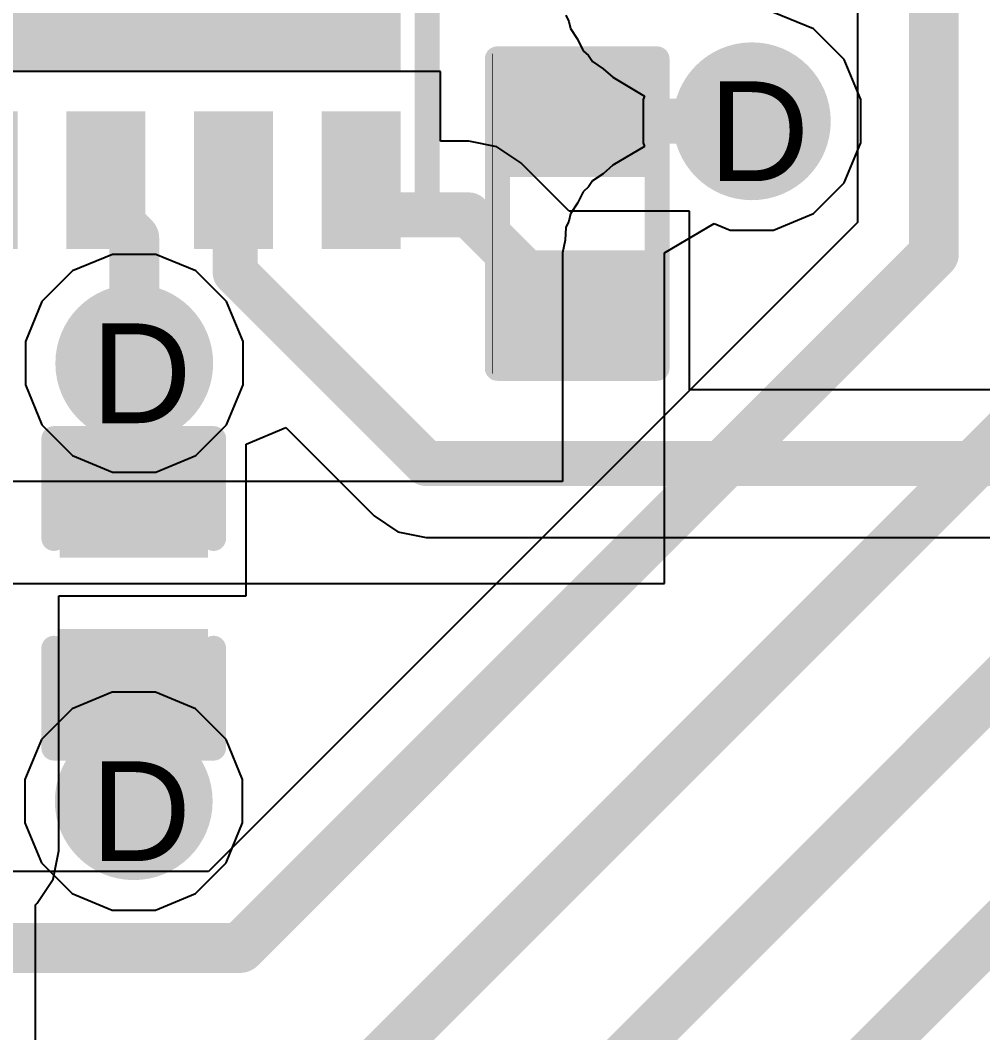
# Model space of a CAD drawing. Header units: inches. Extents: x 0 to 5401, y 0 to 5414.
# Drawn here: x 76.17 to 81.07, y 85.16 to 90.31 of the extents above; entities that cross this region are included whole.
import ezdxf

# ---------------------------------------------------------------- set-up
doc = ezdxf.new("R2010")
doc.units = ezdxf.units.IN
for name, color, linetype in [('Bottom Layer', 5, 'Continuous'), ('Bottom Solder', 6, 'Continuous'), ('Drill Drawing', 1, 'Continuous'), ('Layer 1', 16, 'Continuous'), ('Layer 2', 76, 'Continuous'), ('Top Layer', 1, 'Continuous'), ('Top Overlay', 2, 'Continuous'), ('Top Paste', 8, 'Continuous'), ('Top Solder', 216, 'Continuous'), ('Via Holes', 16, 'Continuous')]:
    doc.layers.add(name, color=color, linetype=linetype)
doc.styles.add('Arial', font='', dxfattribs={"height": 0.2})
doc.styles.get('Arial').set_extended_font_data('Arial')

# ---------------------------------------------------------------- blocks, each defined once
blk = doc.blocks.new('VSON_14_3_4_5__31')
at = {"layer": 'Top Layer'}
for points in [[(-1.10000034, 2.1000085), (-1.10000034, 1.8000091), (-1.69999914, 1.8000091), (-1.69999914, 2.1000085)], [(0.7999983999999999, 2.0999958), (0.7999984, -2.0999958), (-0.7999983999999999, -2.0999958), (-0.7999984, 2.0999958)], [(1.69999914, 2.1000085), (1.69999914, 1.8000091), (1.10000034, 1.8000091), (1.10000034, 2.1000085)], [(-1.10000034, 1.4499971), (-1.10000034, 1.1499977), (-1.69999914, 1.1499977), (-1.69999914, 1.4499971)], [(1.69999914, 1.4499971), (1.69999914, 1.1499977), (1.10000034, 1.1499977), (1.10000034, 1.4499971)], [(-1.10000034, 0.8000110999999999), (-1.10000034, 0.5000117000000001), (-1.69999914, 0.5000117000000001), (-1.69999914, 0.8000110999999999)], [(1.69999914, 0.8000110999999999), (1.69999914, 0.5000117000000001), (1.10000034, 0.5000117000000001), (1.10000034, 0.8000110999999999)], [(-1.10000034, 0.1499997), (-1.10000034, -0.1499997), (-1.69999914, -0.1499997), (-1.69999914, 0.1499997)], [(1.69999914, 0.1499997), (1.69999914, -0.1499997), (1.10000034, -0.1499997), (1.10000034, 0.1499997)], [(-1.10000034, -0.5000117000000001), (-1.10000034, -0.8000110999999999), (-1.69999914, -0.8000110999999999), (-1.69999914, -0.5000117000000001)], [(1.69999914, -0.5000117000000001), (1.69999914, -0.8000110999999999), (1.10000034, -0.8000110999999999), (1.10000034, -0.5000117000000001)], [(-1.10000034, -1.1499977), (-1.10000034, -1.4499971), (-1.69999914, -1.4499971), (-1.69999914, -1.1499977)], [(1.69999914, -1.1499977), (1.69999914, -1.4499971), (1.10000034, -1.4499971), (1.10000034, -1.1499977)], [(-1.10000034, -1.8000091), (-1.10000034, -2.1000085), (-1.69999914, -2.1000085), (-1.69999914, -1.8000091)], [(1.69999914, -1.8000091), (1.69999914, -2.1000085), (1.10000034, -2.1000085), (1.10000034, -1.8000091)]]:
    blk.add_hatch(color=1, dxfattribs=at).paths.add_polyline_path(points)
at = {"layer": 'Top Solder'}
for points in [[(-1.04920034, 2.1508085), (-1.04920034, 1.7492091), (-1.75079914, 1.7492091), (-1.75079914, 2.1508085)], [(0.8507983999999997, 2.1507958), (0.8507984000000001, -2.1507958), (-0.8507983999999997, -2.1507958), (-0.8507984000000001, 2.1507958)], [(1.75079914, 2.1508085), (1.75079914, 1.7492091), (1.04920034, 1.7492091), (1.04920034, 2.1508085)], [(-1.04920034, 1.5007971), (-1.04920034, 1.0991977), (-1.75079914, 1.0991977), (-1.75079914, 1.5007971)], [(1.75079914, 1.5007971), (1.75079914, 1.0991977), (1.04920034, 1.0991977), (1.04920034, 1.5007971)], [(-1.04920034, 0.8508110999999999), (-1.04920034, 0.4492117), (-1.75079914, 0.4492117), (-1.75079914, 0.8508110999999999)], [(1.75079914, 0.8508110999999999), (1.75079914, 0.4492117), (1.04920034, 0.4492117), (1.04920034, 0.8508110999999999)], [(-1.04920034, 0.2007997), (-1.04920034, -0.2007997), (-1.75079914, -0.2007997), (-1.75079914, 0.2007997)], [(1.75079914, 0.2007997), (1.75079914, -0.2007997), (1.04920034, -0.2007997), (1.04920034, 0.2007997)], [(-1.04920034, -0.4492117), (-1.04920034, -0.8508110999999999), (-1.75079914, -0.8508110999999999), (-1.75079914, -0.4492117)], [(1.75079914, -0.4492117), (1.75079914, -0.8508110999999999), (1.04920034, -0.8508110999999999), (1.04920034, -0.4492117)], [(-1.04920034, -1.0991977), (-1.04920034, -1.5007971), (-1.75079914, -1.5007971), (-1.75079914, -1.0991977)], [(1.75079914, -1.0991977), (1.75079914, -1.5007971), (1.04920034, -1.5007971), (1.04920034, -1.0991977)], [(-1.04920034, -1.7492091), (-1.04920034, -2.1508085), (-1.75079914, -2.1508085), (-1.75079914, -1.7492091)], [(1.75079914, -1.7492091), (1.75079914, -2.1508085), (1.04920034, -2.1508085), (1.04920034, -1.7492091)]]:
    blk.add_hatch(color=216, dxfattribs=at).paths.add_polyline_path(points)
at = {"layer": 'Top Overlay'}
for points in [[(-1.4986, 2.286, 0.127, 0.127, 0), (1.4732, 2.286, 0.127, 0.127, 0)], [(-1.97355968, 2.06727552, 0.127, 0.127, 0), (-1.84655968, 1.94027552, 0.127, 0.127, 0)], [(-1.97355968, 2.06727552, 0.127, 0.127, 0), (-1.97355968, 1.81327552, 0.127, 0.127, 0)], [(-1.84655968, 1.94027552, 0.127, 0.127, 0), (-1.97355968, 1.81327552, 0.127, 0.127, 0)], [(-1.4986, -2.286, 0.127, 0.127, 0), (1.4732, -2.286, 0.127, 0.127, 0)]]:
    blk.add_lwpolyline(points, format="xyseb", dxfattribs=at)
for points in [[(-1.53035, 2.286, 0.0635, 0.0635, 1), (-1.46685, 2.286, 0.0635, 0.0635, 1)], [(1.44145, 2.286, 0.0635, 0.0635, 1), (1.50495, 2.286, 0.0635, 0.0635, 1)], [(-2.00530968, 2.06727552, 0.0635, 0.0635, 1), (-1.94180968, 2.06727552, 0.0635, 0.0635, 1)], [(-2.00530968, 2.06727552, 0.0635, 0.0635, 1), (-1.94180968, 2.06727552, 0.0635, 0.0635, 1)], [(-1.87830968, 1.94027552, 0.0635, 0.0635, 1), (-1.81480968, 1.94027552, 0.0635, 0.0635, 1)], [(-1.87830968, 1.94027552, 0.0635, 0.0635, 1), (-1.81480968, 1.94027552, 0.0635, 0.0635, 1)], [(-2.00530968, 1.81327552, 0.0635, 0.0635, 1), (-1.94180968, 1.81327552, 0.0635, 0.0635, 1)], [(-2.00530968, 1.81327552, 0.0635, 0.0635, 1), (-1.94180968, 1.81327552, 0.0635, 0.0635, 1)], [(-1.53035, -2.286, 0.0635, 0.0635, 1), (-1.46685, -2.286, 0.0635, 0.0635, 1)], [(1.44145, -2.286, 0.0635, 0.0635, 1), (1.50495, -2.286, 0.0635, 0.0635, 1)]]:
    blk.add_lwpolyline(points, format="xyseb", close=True, dxfattribs=at)
blk = doc.blocks.new('R___0402_136')
at = {"layer": 'Top Layer'}
for points in [[(-0.6985, -0.3175), (-0.6985, 0.3174999999999999), (-0.2413000000000001, 0.3175), (-0.2412999999999999, -0.3174999999999999)], [(0.2413000000000001, -0.3175), (0.2412999999999999, 0.3174999999999999), (0.6985, 0.3175), (0.6985, -0.3174999999999999)]]:
    blk.add_hatch(color=1, dxfattribs=at).paths.add_polyline_path(points)
at = {"layer": 'Top Paste'}
for points in [[(-0.6985, -0.3175), (-0.6985, 0.3174999999999999), (-0.2413000000000001, 0.3175), (-0.2412999999999999, -0.3174999999999999)], [(0.2413000000000001, -0.3175), (0.2412999999999999, 0.3174999999999999), (0.6985, 0.3175), (0.6985, -0.3174999999999999)]]:
    blk.add_hatch(color=8, dxfattribs=at).paths.add_polyline_path(points)
at = {"layer": 'Top Solder'}
for points in [[(-0.75350116, -0.3725011600000001), (-0.75350116, 0.3725011599999999), (-0.18629884, 0.3725011600000001), (-0.1862988399999999, -0.3725011599999999)], [(0.18629884, -0.3725011600000001), (0.1862988399999999, 0.3725011599999999), (0.75350116, 0.3725011600000001), (0.75350116, -0.3725011599999999)]]:
    blk.add_hatch(color=216, dxfattribs=at).paths.add_polyline_path(points)
at = {"layer": 'Top Overlay'}
for points in [[(-0.7874, -0.4064, 0.127, 0.127, 0), (-0.7874, 0.4064, 0.127, 0.127, 0)], [(0.7874, 0.4064, 0.127, 0.127, 0), (-0.7874, 0.4064, 0.127, 0.127, 0)], [(0.7874, -0.4064, 0.127, 0.127, 0), (0.7874, 0.4064, 0.127, 0.127, 0)], [(0.7874, -0.4064, 0.127, 0.127, 0), (-0.7874, -0.4064, 0.127, 0.127, 0)], [(0.8128, -0.4318, 0.0032258, 0.0032258, 0), (-0.8128, -0.4318, 0.0032258, 0.0032258, 0)]]:
    blk.add_lwpolyline(points, format="xyseb", dxfattribs=at)
for points in [[(-0.8191499999999999, 0.4064, 0.0635, 0.0635, 1), (-0.7556499999999999, 0.4064, 0.0635, 0.0635, 1)], [(-0.8191499999999999, 0.4064, 0.0635, 0.0635, 1), (-0.7556499999999999, 0.4064, 0.0635, 0.0635, 1)], [(0.7556499999999999, 0.4064, 0.0635, 0.0635, 1), (0.8191499999999999, 0.4064, 0.0635, 0.0635, 1)], [(0.7556499999999999, 0.4064, 0.0635, 0.0635, 1), (0.8191499999999999, 0.4064, 0.0635, 0.0635, 1)], [(-0.8191499999999999, -0.4064, 0.0635, 0.0635, 1), (-0.7556499999999999, -0.4064, 0.0635, 0.0635, 1)], [(-0.8191499999999999, -0.4064, 0.0635, 0.0635, 1), (-0.7556499999999999, -0.4064, 0.0635, 0.0635, 1)], [(0.7556499999999999, -0.4064, 0.0635, 0.0635, 1), (0.8191499999999999, -0.4064, 0.0635, 0.0635, 1)], [(0.7556499999999999, -0.4064, 0.0635, 0.0635, 1), (0.8191499999999999, -0.4064, 0.0635, 0.0635, 1)], [(-0.81360518, -0.4318, 0.0016129, 0.0016129, 1), (-0.8119948199999999, -0.4318, 0.0016129, 0.0016129, 1)], [(0.8119948199999999, -0.4318, 0.0016129, 0.0016129, 1), (0.81360518, -0.4318, 0.0016129, 0.0016129, 1)]]:
    blk.add_lwpolyline(points, format="xyseb", close=True, dxfattribs=at)
blk = doc.blocks.new('C___0402_288')
at = {"layer": 'Top Layer'}
for points in [[(-0.6985, -0.3175), (-0.6985, 0.3175), (-0.2412999999999999, 0.3175), (-0.2413, -0.3175)], [(0.2412999999999999, -0.3175), (0.2413, 0.3175), (0.6985, 0.3175), (0.6985, -0.3175)]]:
    blk.add_hatch(color=1, dxfattribs=at).paths.add_polyline_path(points)
at = {"layer": 'Top Paste'}
for points in [[(-0.6985, -0.3175), (-0.6985, 0.3175), (-0.2412999999999999, 0.3175), (-0.2413, -0.3175)], [(0.2412999999999999, -0.3175), (0.2413, 0.3175), (0.6985, 0.3175), (0.6985, -0.3175)]]:
    blk.add_hatch(color=8, dxfattribs=at).paths.add_polyline_path(points)
at = {"layer": 'Top Solder'}
for points in [[(-0.7584998799999999, -0.37749988), (-0.7584998799999999, 0.37749988), (-0.18130012, 0.37749988), (-0.18130012, -0.37749988)], [(0.18130012, -0.37749988), (0.18130012, 0.37749988), (0.7584998799999999, 0.37749988), (0.7584998799999999, -0.37749988)]]:
    blk.add_hatch(color=216, dxfattribs=at).paths.add_polyline_path(points)
at = {"layer": 'Top Overlay'}
for points in [[(-0.7874, 0.4064, 0.127, 0.127, 0), (-0.2794, 0.4064, 0.127, 0.127, 0)], [(-0.7874, 0.4064, 0.127, 0.127, 0), (-0.7874, -0.4064, 0.127, 0.127, 0)], [(0.2794, 0.4064, 0.127, 0.127, 0), (0.7874, 0.4064, 0.127, 0.127, 0)], [(0.7874, 0.4064, 0.127, 0.127, 0), (0.7874, -0.4064, 0.127, 0.127, 0)], [(-0.7874, -0.4064, 0.127, 0.127, 0), (-0.2794, -0.4064, 0.127, 0.127, 0)], [(0.2794, -0.4064, 0.127, 0.127, 0), (0.7874, -0.4064, 0.127, 0.127, 0)]]:
    blk.add_lwpolyline(points, format="xyseb", dxfattribs=at)
for points in [[(-0.8191499999999999, 0.4064, 0.0635, 0.0635, 1), (-0.7556499999999999, 0.4064, 0.0635, 0.0635, 1)], [(-0.8191499999999999, 0.4064, 0.0635, 0.0635, 1), (-0.7556499999999999, 0.4064, 0.0635, 0.0635, 1)], [(-0.31115, 0.4064, 0.0635, 0.0635, 1), (-0.24765, 0.4064, 0.0635, 0.0635, 1)], [(0.24765, 0.4064, 0.0635, 0.0635, 1), (0.31115, 0.4064, 0.0635, 0.0635, 1)], [(0.7556499999999999, 0.4064, 0.0635, 0.0635, 1), (0.8191499999999999, 0.4064, 0.0635, 0.0635, 1)], [(0.7556499999999999, 0.4064, 0.0635, 0.0635, 1), (0.8191499999999999, 0.4064, 0.0635, 0.0635, 1)], [(-0.8191499999999999, -0.4064, 0.0635, 0.0635, 1), (-0.7556499999999999, -0.4064, 0.0635, 0.0635, 1)], [(-0.8191499999999999, -0.4064, 0.0635, 0.0635, 1), (-0.7556499999999999, -0.4064, 0.0635, 0.0635, 1)], [(-0.31115, -0.4064, 0.0635, 0.0635, 1), (-0.24765, -0.4064, 0.0635, 0.0635, 1)], [(0.24765, -0.4064, 0.0635, 0.0635, 1), (0.31115, -0.4064, 0.0635, 0.0635, 1)], [(0.7556499999999999, -0.4064, 0.0635, 0.0635, 1), (0.8191499999999999, -0.4064, 0.0635, 0.0635, 1)], [(0.7556499999999999, -0.4064, 0.0635, 0.0635, 1), (0.8191499999999999, -0.4064, 0.0635, 0.0635, 1)]]:
    blk.add_lwpolyline(points, format="xyseb", close=True, dxfattribs=at)

msp = doc.modelspace()

# ---------------------------------------------------------------- hatches: boundary and pattern name
at = {"layer": 'Bottom Layer'}
h = msp.add_hatch(color=5, dxfattribs=at)
edge = h.paths.add_edge_path()
edge.add_arc((79.89648231999999, 89.79701116), 0.2999994, 0, 360)
h = msp.add_hatch(color=5, dxfattribs=at)
edge = h.paths.add_edge_path()
edge.add_arc((76.75293006, 88.56549723999998), 0.2999994, 0, 360)
h = msp.add_hatch(color=5, dxfattribs=at)
edge = h.paths.add_edge_path()
edge.add_arc((76.75028846000001, 86.33730763999999), 0.2999994, 0, 360)
at = {"layer": 'Bottom Solder'}
h = msp.add_hatch(color=6, dxfattribs=at)
edge = h.paths.add_edge_path()
edge.add_arc((79.89648231999999, 89.79701116), 0.4015993999999999, 0, 360)
h = msp.add_hatch(color=6, dxfattribs=at)
edge = h.paths.add_edge_path()
edge.add_arc((76.75293006, 88.56549723999998), 0.4015993999999999, 0, 360)
h = msp.add_hatch(color=6, dxfattribs=at)
edge = h.paths.add_edge_path()
edge.add_arc((76.75028846000001, 86.33730763999999), 0.4015993999999999, 0, 360)
at = {"layer": 'Layer 1'}
h = msp.add_hatch(color=16, dxfattribs=at)
edge = h.paths.add_edge_path()
edge.add_arc((79.89648231999999, 89.79701116), 0.2999994, 0, 360)
h = msp.add_hatch(color=16, dxfattribs=at)
edge = h.paths.add_edge_path()
edge.add_arc((76.75293006, 88.56549723999998), 0.2999994, 0, 360)
h = msp.add_hatch(color=16, dxfattribs=at)
edge = h.paths.add_edge_path()
edge.add_arc((76.75028846000001, 86.33730763999999), 0.2999994, 0, 360)
at = {"layer": 'Layer 2'}
h = msp.add_hatch(color=76, dxfattribs=at)
edge = h.paths.add_edge_path()
edge.add_arc((79.89648231999999, 89.79701116), 0.2999994, 0, 360)
h = msp.add_hatch(color=76, dxfattribs=at)
edge = h.paths.add_edge_path()
edge.add_arc((76.75293006, 88.56549723999998), 0.2999994, 0, 360)
h = msp.add_hatch(color=76, dxfattribs=at)
edge = h.paths.add_edge_path()
edge.add_arc((76.75028846000001, 86.33730763999999), 0.2999994, 0, 360)
at = {"layer": 'Top Layer'}
h = msp.add_hatch(color=1, dxfattribs=at)
edge = h.paths.add_edge_path()
edge.add_arc((79.89648231999999, 89.79701116), 0.2999994, 0, 360)
h = msp.add_hatch(color=1, dxfattribs=at)
edge = h.paths.add_edge_path()
edge.add_arc((76.75293006, 88.56549723999998), 0.2999994, 0, 360)
h = msp.add_hatch(color=1, dxfattribs=at)
edge = h.paths.add_edge_path()
edge.add_arc((76.75028846000001, 86.33730763999999), 0.2999994, 0, 360)
at = {"layer": 'Top Solder'}
h = msp.add_hatch(color=216, dxfattribs=at)
edge = h.paths.add_edge_path()
edge.add_arc((79.89648231999999, 89.79701116), 0.4015993999999999, 0, 360)
h = msp.add_hatch(color=216, dxfattribs=at)
edge = h.paths.add_edge_path()
edge.add_arc((76.75293006, 88.56549723999998), 0.4015993999999999, 0, 360)
h = msp.add_hatch(color=216, dxfattribs=at)
edge = h.paths.add_edge_path()
edge.add_arc((76.75028846000001, 86.33730763999999), 0.4015993999999999, 0, 360)
at = {"layer": 'Via Holes'}
h = msp.add_hatch(color=7, dxfattribs=at)
edge = h.paths.add_edge_path()
edge.add_arc((79.89648231999999, 89.79701116), 0.1499997, 0, 360)
h = msp.add_hatch(color=7, dxfattribs=at)
edge = h.paths.add_edge_path()
edge.add_arc((76.75293006, 88.56549723999998), 0.1499997, 0, 360)
h = msp.add_hatch(color=7, dxfattribs=at)
edge = h.paths.add_edge_path()
edge.add_arc((76.75028846000001, 86.33730763999999), 0.1499997, 0, 360)

# ---------------------------------------------------------------- linework, layer by layer
at = {"layer": 'Bottom Layer'}
for p, q in [((80.43434764, 91.25090716), (80.43434764, 89.28232841999998)), ((80.43434764, 89.28232841999998), (77.13103192, 85.9790127)), ((76.64273216, 89.11949664), (76.4391156, 89.03515594)), ((76.86312796, 89.11949664), (76.64273216, 89.11949664)), ((77.06674452, 89.03515594), (76.86312796, 89.11949664)), ((76.4391156, 89.03515594), (76.28327136, 88.87931169999999)), ((77.22258876, 88.87931169999999), (77.06674452, 89.03515594)), ((76.28327136, 88.87931169999999), (76.19893066, 88.67569514)), ((77.30692945999999, 88.67569514), (77.22258876, 88.87931169999999)), ((76.19893066, 88.67569514), (76.19893066, 88.45529934)), ((77.30692945999999, 88.45529934), (77.30692945999999, 88.67569514)), ((76.19893066, 88.45529934), (76.28327136, 88.25168278)), ((77.22258876, 88.25168278), (77.30692945999999, 88.45529934)), ((76.28327136, 88.25168278), (76.4391156, 88.09583853999999)), ((77.06674452, 88.09583853999999), (77.22258876, 88.25168278)), ((76.4391156, 88.09583853999999), (76.64273216, 88.01149784)), ((76.86312796, 88.01149784), (77.06674452, 88.09583853999999)), ((76.64273216, 88.01149784), (76.86312796, 88.01149784)), ((77.13103192, 85.9790127), (75.54878464, 85.9790127))]:
    msp.add_line(p, q, dxfattribs=at)
for points in [[(80.8228127, 89.12142195999999, 0.254, 0.254, 0), (80.8228127, 91.41181361999999, 0.254, 0.254, 0)], [(77.29193838, 85.59054764, 0.254, 0.254, 0), (80.8228127, 89.12142195999999, 0.254, 0.254, 0)], [(77.91110909999999, 84.93430307999999, 0.254, 0.254, 0), (81.46427446, 88.48746843999999, 0.254, 0.254, 0)], [(78.48930453999999, 84.27390308, 0.254, 0.254, 0), (82.2706127, 88.05521123999999, 0.254, 0.254, 0)], [(79.09716718, 83.64208316, 0.254, 0.254, 0), (83.09889654, 87.64381252, 0.254, 0.254, 0)], [(75.54035438, 85.59054764, 0.254, 0.254, 0), (77.29193838, 85.59054764, 0.254, 0.254, 0)]]:
    msp.add_lwpolyline(points, format="xyseb", dxfattribs=at)
for points in [[(80.7593127, 89.12142195999999, 0.127, 0.127, 1), (80.88631269999999, 89.12142195999999, 0.127, 0.127, 1)], [(80.7593127, 89.12142195999999, 0.127, 0.127, 1), (80.88631269999999, 89.12142195999999, 0.127, 0.127, 1)], [(77.22843838, 85.59054764, 0.127, 0.127, 1), (77.35543838, 85.59054764, 0.127, 0.127, 1)], [(77.22843838, 85.59054764, 0.127, 0.127, 1), (77.35543838, 85.59054764, 0.127, 0.127, 1)]]:
    msp.add_lwpolyline(points, format="xyseb", close=True, dxfattribs=at)
at = {"layer": 'Layer 1'}
for p, q in [((76.64273216, 89.11949664), (76.4391156, 89.03515594)), ((76.86312796, 89.11949664), (76.64273216, 89.11949664)), ((77.06674452, 89.03515594), (76.86312796, 89.11949664)), ((76.4391156, 89.03515594), (76.28327136, 88.87931169999999)), ((77.22258876, 88.87931169999999), (77.06674452, 89.03515594)), ((76.28327136, 88.87931169999999), (76.19893066, 88.67569514)), ((77.30692945999999, 88.67569514), (77.22258876, 88.87931169999999)), ((76.19893066, 88.67569514), (76.19893066, 88.45529934)), ((77.30692945999999, 88.45529934), (77.30692945999999, 88.67569514)), ((76.19893066, 88.45529934), (76.28327136, 88.25168278)), ((77.22258876, 88.25168278), (77.30692945999999, 88.45529934)), ((76.28327136, 88.25168278), (76.4391156, 88.09583853999999)), ((77.06674452, 88.09583853999999), (77.22258876, 88.25168278)), ((76.4391156, 88.09583853999999), (76.64273216, 88.01149784)), ((76.86312796, 88.01149784), (77.06674452, 88.09583853999999)), ((76.64273216, 88.01149784), (76.86312796, 88.01149784))]:
    msp.add_line(p, q, dxfattribs=at)
at = {"layer": 'Layer 2'}
for p, q in [((78.94973542, 90.33742663999999), (78.9655647, 90.30460221999999)), ((80.21029678, 90.26666986), (80.00668022, 90.35101055999999)), ((78.9655647, 90.30460221999999), (78.97267416, 90.26885933999999)), ((78.97267416, 90.26885933999999), (79.00906728, 90.21439158)), ((80.36614102, 90.11082562), (80.21029678, 90.26666986)), ((79.00906728, 90.21439158), (79.03752036, 90.15539246)), ((79.03752036, 90.15539246), (79.06470598, 90.1311253)), ((79.06470598, 90.1311253), (79.08495231999999, 90.1008231)), ((80.45048172, 89.90720905999999), (80.36614102, 90.11082562)), ((79.08495231999999, 90.1008231), (79.13942008, 90.06442997999999)), ((79.13942008, 90.06442997999999), (79.18828205999999, 90.02081056)), ((79.18828205999999, 90.02081056), (79.35005973999999, 89.9254996)), ((79.35005973999999, 89.9254996), (79.34248292, 89.90720905999999)), ((79.34248292, 89.90720905999999), (79.34248292, 89.68681326)), ((80.45048172, 89.68681326), (80.45048172, 89.90720905999999)), ((79.35005973999999, 89.66852272), (79.1882846, 89.57321175999999)), ((79.34248292, 89.68681326), (79.35005973999999, 89.66852272)), ((80.36614102, 89.4831967), (80.45048172, 89.68681326)), ((79.1882846, 89.57321175999999), (79.13942516, 89.52959741999999)), ((79.08495231999999, 89.49319922), (79.06470344, 89.46289702)), ((79.13942516, 89.52959741999999), (79.08495231999999, 89.49319922)), ((79.06470344, 89.46289702), (79.03752036, 89.43862985999999)), ((80.21029678, 89.32735246), (80.36614102, 89.4831967)), ((79.03752036, 89.43862985999999), (79.00906728, 89.37963074)), ((79.00906728, 89.37963074), (78.97267416, 89.32516297999999)), ((78.9655647, 89.28942009999999), (78.94973542, 89.25659567999999)), ((78.97267416, 89.32516297999999), (78.9655647, 89.28942009999999)), ((80.00668022, 89.24301175999999), (80.21029678, 89.32735246)), ((78.94973542, 89.25659567999999), (78.94602702, 89.1911983)), ((79.4512, 89.12695154), (79.70520254, 89.27659818)), ((79.70520254, 89.27659818), (79.78628442, 89.24301175999999)), ((79.78628442, 89.24301175999999), (80.00668022, 89.24301175999999)), ((78.94602702, 89.1911983), (78.93324828, 89.12695154)), ((78.93324828, 89.12695154), (78.93324828, 87.96356296)), ((79.4512, 87.44561123999999), (79.4512, 89.12695154)), ((78.93324828, 87.96356296), (74.60203774, 87.96356296)), ((74.43655674, 87.44561123999999), (79.4512, 87.44561123999999)), ((76.64009055999999, 86.89130704), (76.436474, 86.80696634)), ((76.86048636, 86.89130704), (76.64009055999999, 86.89130704)), ((77.06410292, 86.80696634), (76.86048636, 86.89130704)), ((76.436474, 86.80696634), (76.28062976, 86.6511221)), ((77.21994716, 86.6511221), (77.06410292, 86.80696634)), ((76.28062976, 86.6511221), (76.19628906, 86.44750554)), ((77.30428785999999, 86.44750554), (77.21994716, 86.6511221)), ((76.19628906, 86.44750554), (76.19628906, 86.22710973999999)), ((77.30428785999999, 86.22710973999999), (77.30428785999999, 86.44750554)), ((76.19628906, 86.22710973999999), (76.28062976, 86.02349318)), ((77.21994716, 86.02349318), (77.30428785999999, 86.22710973999999)), ((76.28062976, 86.02349318), (76.436474, 85.86764894)), ((77.06410292, 85.86764894), (77.21994716, 86.02349318)), ((76.436474, 85.86764894), (76.64009055999999, 85.78330824)), ((76.86048636, 85.78330824), (77.06410292, 85.86764894)), ((76.64009055999999, 85.78330824), (76.86048636, 85.78330824))]:
    msp.add_line(p, q, dxfattribs=at)
at = {"layer": 'Top Layer'}
for p, q in [((78.31229955999999, 90.05101115999999), (75.48329582, 90.05101115999999)), ((78.31229955999999, 89.69611474), (78.31229955999999, 90.05101115999999)), ((78.45519488, 89.69611474), (78.31229955999999, 89.69611474)), ((78.59889792, 89.66752958), (78.45519488, 89.69611474)), ((78.72072394, 89.58612765999999), (78.59889792, 89.66752958)), ((78.96704297999999, 89.33981116), (78.72072394, 89.58612765999999)), ((79.57898232, 89.33981116), (78.96704297999999, 89.33981116)), ((79.57898232, 88.43072738), (79.57898232, 89.33981116)), ((81.86265567999999, 88.43072738), (79.57898232, 88.43072738)), ((77.32178846, 88.15389785999999), (77.52498846, 88.23806837999999)), ((77.52498846, 88.23806837999999), (77.97337465999999, 87.78968218)), ((77.32178846, 87.38211124), (77.32178846, 88.15389785999999)), ((77.97337465999999, 87.78968218), (78.09520067999999, 87.70828026)), ((78.09520067999999, 87.70828026), (78.23890372, 87.6796951)), ((78.23890372, 87.6796951), (81.86265567999999, 87.6796951)), ((76.36912844, 86.08384357999999), (76.36912844, 87.38211124)), ((76.36912844, 87.38211124), (77.32178846, 87.38211124)), ((76.34054327999999, 85.94014053999999), (76.36912844, 86.08384357999999)), ((76.2591439, 85.81831452), (76.34054327999999, 85.94014053999999)), ((76.25047995999999, 85.80965058), (76.2591439, 85.81831452)), ((76.25047995999999, 85.37551124), (76.25047995999999, 85.80965058)), ((76.25047995999999, 84.43571123999999), (76.25047995999999, 85.37551124))]:
    msp.add_line(p, q, dxfattribs=at)
for points in [[(79.00748232, 89.79701116, 0.2286, 0.2286, 0), (79.89648231999999, 89.79701116, 0.2286, 0.2286, 0)], [(76.60830245999999, 89.34701206, 0.254, 0.254, 0), (76.60830245999999, 89.49701176, 0.254, 0.254, 0)], [(77.25828845999999, 89.49701176, 0.2286, 0.2286, 0), (77.26656124, 89.48873898, 0.2286, 0.2286, 0)], [(77.26656124, 89.02755372, 0.2286, 0.2286, 0), (77.26656124, 89.48873898, 0.2286, 0.2286, 0)], [(77.90829986, 89.3562983, 0.2286, 0.2286, 0), (77.90829986, 89.49701176, 0.2286, 0.2286, 0)], [(76.60830245999999, 89.34701206, 0.254, 0.254, 0), (76.75292751999999, 89.202387, 0.254, 0.254, 0)], [(77.90829986, 89.3562983, 0.2286, 0.2286, 0), (77.94399956, 89.3205986, 0.2286, 0.2286, 0)], [(77.94399956, 89.3205986, 0.2286, 0.2286, 0), (78.45519488, 89.3205986, 0.2286, 0.2286, 0)], [(78.45519488, 89.3205986, 0.2286, 0.2286, 0), (78.91858232, 88.85721115999999, 0.2286, 0.2286, 0)], [(76.75292751999999, 88.56549978, 0.254, 0.254, 0), (76.75292751999999, 89.202387, 0.254, 0.254, 0)], [(77.26656124, 89.02755372, 0.2286, 0.2286, 0), (78.23890372, 88.05521123999999, 0.2286, 0.2286, 0)], [(78.91858232, 88.85721115999999, 0.2286, 0.2286, 0), (79.00748232, 88.85721115999999, 0.2286, 0.2286, 0)], [(76.75160926, 88.56417644, 0.254, 0.254, 0), (76.75293006, 88.56549723999998, 0.254, 0.254, 0)], [(76.75160926, 87.86603204, 0.254, 0.254, 0), (76.75160926, 88.56417644, 0.254, 0.254, 0)], [(76.75292751999999, 88.56549978, 0.254, 0.254, 0), (76.75293006, 88.56549723999998, 0.254, 0.254, 0)], [(78.23890372, 88.05521123999999, 0.2286, 0.2286, 0), (82.2706127, 88.05521123999999, 0.2286, 0.2286, 0)], [(76.75028846000001, 87.86471124, 0.254, 0.254, 0), (76.75160926, 87.86603204, 0.254, 0.254, 0)], [(76.75028846000001, 86.33730763999999, 0.254, 0.254, 0), (76.75028846000001, 86.92491123999999, 0.254, 0.254, 0)]]:
    msp.add_lwpolyline(points, format="xyseb", dxfattribs=at)
for points in [[(78.95033232, 89.79701116, 0.1143, 0.1143, 1), (79.06463231999999, 89.79701116, 0.1143, 0.1143, 1)], [(79.83933232, 89.79701116, 0.1143, 0.1143, 1), (79.95363232, 89.79701116, 0.1143, 0.1143, 1)], [(76.54480246, 89.49701176, 0.127, 0.127, 1), (76.67180246, 89.49701176, 0.127, 0.127, 1)], [(77.20113846, 89.49701176, 0.1143, 0.1143, 1), (77.31543846, 89.49701176, 0.1143, 0.1143, 1)], [(77.20941124, 89.48873898, 0.1143, 0.1143, 1), (77.32371124, 89.48873898, 0.1143, 0.1143, 1)], [(77.20941124, 89.48873898, 0.1143, 0.1143, 1), (77.32371124, 89.48873898, 0.1143, 0.1143, 1)], [(77.85114985999999, 89.49701176, 0.1143, 0.1143, 1), (77.96544985999999, 89.49701176, 0.1143, 0.1143, 1)], [(76.54480246, 89.34701206, 0.127, 0.127, 1), (76.67180246, 89.34701206, 0.127, 0.127, 1)], [(76.54480246, 89.34701206, 0.127, 0.127, 1), (76.67180246, 89.34701206, 0.127, 0.127, 1)], [(77.85114985999999, 89.3562983, 0.1143, 0.1143, 1), (77.96544985999999, 89.3562983, 0.1143, 0.1143, 1)], [(77.85114985999999, 89.3562983, 0.1143, 0.1143, 1), (77.96544985999999, 89.3562983, 0.1143, 0.1143, 1)], [(77.88684955999999, 89.3205986, 0.1143, 0.1143, 1), (78.00114955999999, 89.3205986, 0.1143, 0.1143, 1)], [(77.88684955999999, 89.3205986, 0.1143, 0.1143, 1), (78.00114955999999, 89.3205986, 0.1143, 0.1143, 1)], [(78.39804488, 89.3205986, 0.1143, 0.1143, 1), (78.51234488, 89.3205986, 0.1143, 0.1143, 1)], [(78.39804488, 89.3205986, 0.1143, 0.1143, 1), (78.51234488, 89.3205986, 0.1143, 0.1143, 1)], [(76.68942752, 89.202387, 0.127, 0.127, 1), (76.81642752, 89.202387, 0.127, 0.127, 1)], [(76.68942752, 89.202387, 0.127, 0.127, 1), (76.81642752, 89.202387, 0.127, 0.127, 1)], [(77.20941124, 89.02755372, 0.1143, 0.1143, 1), (77.32371124, 89.02755372, 0.1143, 0.1143, 1)], [(77.20941124, 89.02755372, 0.1143, 0.1143, 1), (77.32371124, 89.02755372, 0.1143, 0.1143, 1)], [(78.86143231999999, 88.85721115999999, 0.1143, 0.1143, 1), (78.97573231999999, 88.85721115999999, 0.1143, 0.1143, 1)], [(78.86143231999999, 88.85721115999999, 0.1143, 0.1143, 1), (78.97573231999999, 88.85721115999999, 0.1143, 0.1143, 1)], [(78.95033232, 88.85721115999999, 0.1143, 0.1143, 1), (79.06463231999999, 88.85721115999999, 0.1143, 0.1143, 1)], [(76.68810925999999, 88.56417644, 0.127, 0.127, 1), (76.81510925999999, 88.56417644, 0.127, 0.127, 1)], [(76.68810925999999, 88.56417644, 0.127, 0.127, 1), (76.81510925999999, 88.56417644, 0.127, 0.127, 1)], [(76.68942752, 88.56549978, 0.127, 0.127, 1), (76.81642752, 88.56549978, 0.127, 0.127, 1)], [(76.68942752, 88.56549978, 0.127, 0.127, 1), (76.81642752, 88.56549978, 0.127, 0.127, 1)], [(76.68943005999999, 88.56549723999998, 0.127, 0.127, 1), (76.81643006, 88.56549723999998, 0.127, 0.127, 1)], [(76.68943005999999, 88.56549723999998, 0.127, 0.127, 1), (76.81643006, 88.56549723999998, 0.127, 0.127, 1)], [(78.18175372, 88.05521123999999, 0.1143, 0.1143, 1), (78.29605371999999, 88.05521123999999, 0.1143, 0.1143, 1)], [(78.18175372, 88.05521123999999, 0.1143, 0.1143, 1), (78.29605371999999, 88.05521123999999, 0.1143, 0.1143, 1)], [(76.68678845999999, 87.86471124, 0.127, 0.127, 1), (76.81378846, 87.86471124, 0.127, 0.127, 1)], [(76.68810925999999, 87.86603204, 0.127, 0.127, 1), (76.81510925999999, 87.86603204, 0.127, 0.127, 1)], [(76.68810925999999, 87.86603204, 0.127, 0.127, 1), (76.81510925999999, 87.86603204, 0.127, 0.127, 1)], [(76.68678845999999, 86.92491123999999, 0.127, 0.127, 1), (76.81378846, 86.92491123999999, 0.127, 0.127, 1)], [(76.68678845999999, 86.33730763999999, 0.127, 0.127, 1), (76.81378846, 86.33730763999999, 0.127, 0.127, 1)]]:
    msp.add_lwpolyline(points, format="xyseb", close=True, dxfattribs=at)

# ---------------------------------------------------------------- block references
for name, p, rotation in [('VSON_14_3_4_5__31', (75.95829106, 90.89701149999999), 90), ('R___0402_136', (79.00748232, 89.32711116), 270), ('C___0402_288', (76.75028846000001, 87.39481124), 90)]:
    msp.add_blockref(name, p, dxfattribs=dict(rotation=rotation))

# ---------------------------------------------------------------- texts
at = {"layer": 'Drill Drawing', "style": 'Arial'}
for p in [(79.67640401999999, 89.49229498), (76.53285176, 88.26078106), (76.53021016, 86.03259145999999)]:
    msp.add_text('D', height=0.508, dxfattribs=at).set_placement(p)

doc.saveas('drawing.dxf')
